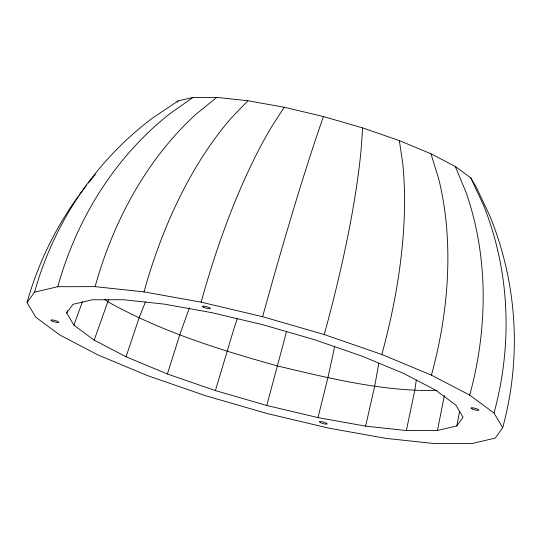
<?xml version="1.0" encoding="UTF-8"?>
<svg xmlns="http://www.w3.org/2000/svg" width="541" height="541" viewBox="0 0 541 541"><rect width="100%" height="100%" fill="white"/><g stroke="black" fill="none" stroke-linecap="round" stroke-linejoin="round"><path stroke-width="0.81" d="M27.05 302.541L34.57 292.14A343.521 330.659 62.8 0 1 152.298 118.256L178.205 100.89L192.988 97.434L216.758 97.387L247.893 100.741L284.268 107.267L323.417 116.531L362.659 127.899L361.192 148.843A343.521 67.273 -72.4 0 1 324.242 334.554L381.831 354.483L431.447 375.143L469.71 395.113L494.014 413.047L502.704 427.708L495.184 438.109L471.975 443.532L434.646 443.613L385.753 438.345L328.617 428.093L267.139 413.54L205.512 395.694L147.923 375.765L98.306 355.106L60.044 335.136L35.74 317.202L27.05 302.541A343.521 336.806 -2.7 0 1 78.208 196.41M416.32 379.965L414.758 390.582L406.352 430.535L365.608 426.146L317.993 417.598L266.767 405.473L215.406 390.602L167.419 373.993L126.073 356.776L94.181 340.133L73.928 325.188L66.685 312.969L67.557 310.595M378.795 363.478L374.676 386.26L365.608 426.146M406.352 430.535L437.459 430.467L456.8 425.943L459.586 411.295M437.459 430.467L444.384 395.403M317.993 417.598L327.839 377.855L332.83 355.227A302.399 94.256 -78.2 0 0 334.602 346.308M266.767 405.473L283.376 343.521A302.399 18.137 -75.3 0 0 286.5 331.525M215.406 390.602L233.8 329.165A302.399 59.219 -72.4 0 1 237.384 318.162M167.419 373.993L179.72 334.96L187.47 313.131A302.399 132.538 -69.3 0 1 189.56 307.734M126.073 356.776L139.044 318.027L145.428 301.892M323.417 116.531L316.749 135.967A343.521 20.599 -75.3 0 0 262.615 316.708L201.137 302.155L144.001 291.903L95.108 286.635L57.779 286.716L34.57 292.14M94.181 340.133L108.653 299.383M73.928 325.188L82.394 301.783M284.268 107.267L272.414 125.478A343.521 107.071 -78.2 0 0 201.137 302.155M177.252 102.215L178.205 100.89M66.685 312.969L72.954 304.306L92.295 299.782L123.402 299.714L164.146 304.103L211.761 312.651L262.994 324.776L314.348 339.647L362.335 356.262L403.687 373.473L435.573 390.115L455.826 405.06L463.069 417.28L456.8 425.943M247.893 100.741L231.21 118.08A343.521 186.246 -81.7 0 0 144.001 291.903M216.758 97.387L195.95 114.279A343.521 252.728 -86.6 0 0 95.108 286.635M192.988 97.434L169.035 114.34A343.521 301.986 84.8 0 0 57.779 286.716M437.081 390.534C382.947 391.542 329.76 378.396 277.445 365.926C219.139 349.662 160.704 331.403 107.679 301.655L104.359 299.207M262.615 316.708L324.242 334.554M362.659 127.899L399.332 140.592L430.92 153.745L455.285 166.459L470.765 177.881L476.296 187.213L489.882 216.021A343.521 336.806 -2.7 0 1 502.704 427.708M470.765 177.881L483.62 205.445A343.521 320.002 -45.4 0 1 494.014 413.047M455.285 166.459L466.092 192.515A343.521 281.381 -58.8 0 1 469.71 395.113M430.92 153.745L438.501 178.111A343.521 223.595 -65.2 0 1 431.447 375.143M399.332 140.592L402.72 163.213A343.521 150.56 -69.3 0 1 381.831 354.483M79.202 195.044A343.521 336.806 -2.7 0 1 86.33 185.624M88.426 182.98A343.521 336.806 -2.7 0 1 93.782 176.467M94.323 175.825A343.521 336.806 -2.7 0 1 95.419 174.54M320.529 422.677A4.105 0.771 15.4 0 0 327.143 424.063A4.105 0.771 15.4 0 0 322.247 421.797A4.105 0.771 15.4 0 0 320.529 422.677M52.058 321.029A4.105 0.771 15.4 0 0 58.671 322.416A4.105 0.771 15.4 0 0 53.775 320.15A4.105 0.771 15.4 0 0 52.058 321.029M472.144 408.888A4.105 0.771 15.4 0 0 478.758 410.267A4.105 0.771 15.4 0 0 473.855 408.002A4.105 0.771 15.4 0 0 472.144 408.888M203.673 307.241A4.105 0.771 15.4 0 0 210.287 308.62A4.105 0.771 15.4 0 0 205.384 306.355A4.105 0.771 15.4 0 0 203.673 307.241"/></g></svg>
